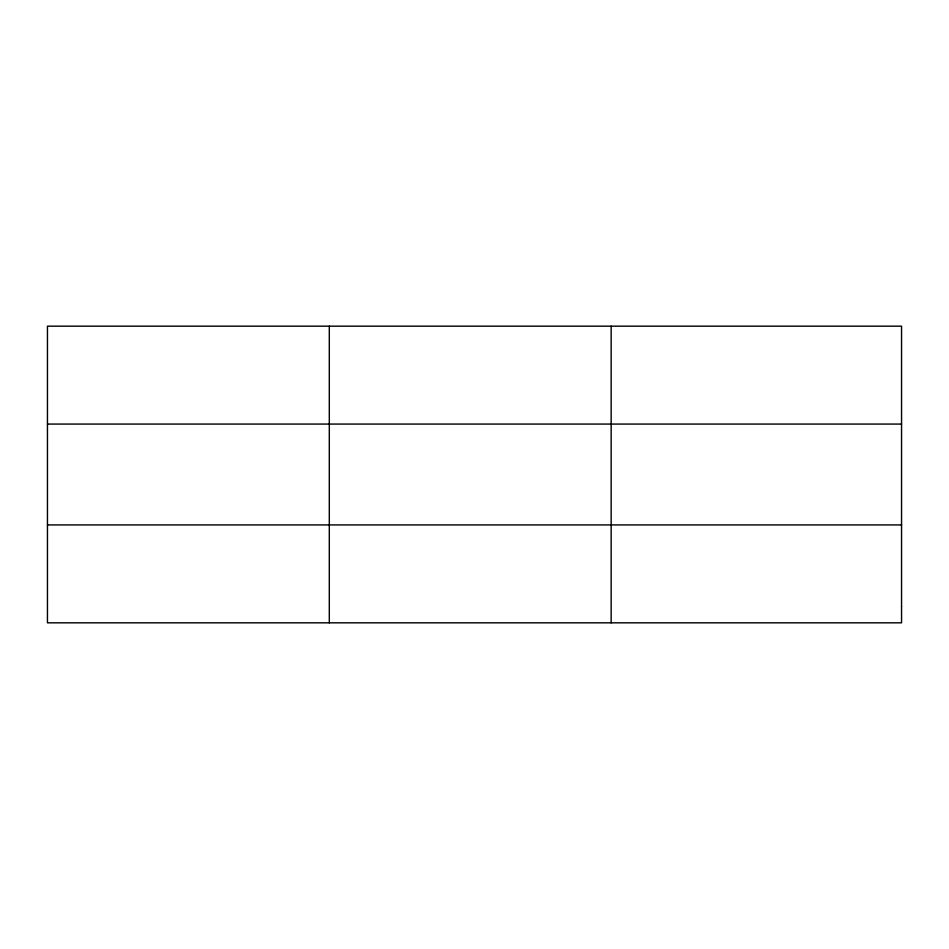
<?xml version="1.0" encoding="UTF-8"?>
<svg xmlns="http://www.w3.org/2000/svg" width="949" height="949" viewBox="0 0 949 949"><rect width="100%" height="100%" fill="white"/><g stroke="black" fill="none" stroke-linecap="round" stroke-linejoin="round"><path stroke-width="1.42" d="M329.303 622.829L329.303 326.171M611.156 622.829L611.156 326.171M47.45 424.073L901.55 424.073M47.45 524.927L901.55 524.927M901.55 606.518L901.55 622.829L47.45 622.829L47.45 326.171L901.55 326.171L901.55 606.518"/></g></svg>
